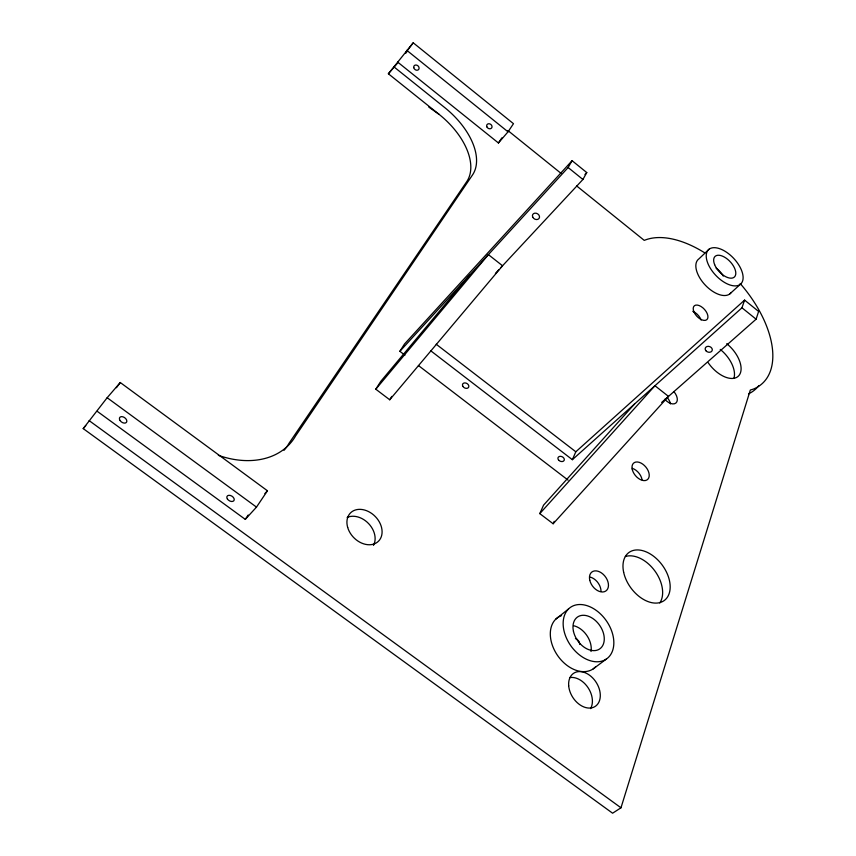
<?xml version="1.0" encoding="UTF-8"?>
<svg xmlns="http://www.w3.org/2000/svg" width="856" height="856" viewBox="0 0 856 856"><rect width="100%" height="100%" fill="white"/><g stroke="black" fill="none" stroke-linecap="round" stroke-linejoin="round"><path stroke-width="1.28" d="M97.156 411.265L245.276 519.367L256.49 507.116L267.447 490.777L120.268 382.525L107.161 397.73L83.214 428.61L612.596 813.2L620.975 807.797L750.316 390.036L753.173 389.17A93.529 51.488 47.3 0 0 740.173 283.518M661.667 402.427L756.105 319.192L758.619 311.434L744.592 300.103L575.821 451.786L572.364 459.693L430.675 350.735M572.364 459.693L741.97 307.796L744.592 300.103M634.585 403.968L543.549 505.168L539.794 513.621L553.147 523.754L554.196 521.325M500.76 267.682L582.915 179.471L586.767 172.559L572.086 160.693L404.492 344.026L399.87 351.302L404.909 355.165M399.87 351.302L568.127 167.53L572.086 160.693M469.762 274.969L380.738 381.412L375.795 389.202L389.726 399.773L391.802 396.414M397.719 62.135L498.438 142.973L508.025 131.824L513.482 123.692L413.213 42.8L388.378 73.777L439.203 114.447A63.087 36.733 39 0 1 466.702 181.697L289.114 443.162A80.924 60.476 35.7 0 1 284.021 450.32M245.276 519.367L248.208 515.012M498.438 142.973L501.873 137.859M116.427 387.715L120.268 382.525M405.712 52.623L413.213 42.8M405.765 53.115L407.285 51.125M375.795 389.202L488.391 254.617L502.547 265.767L389.726 399.773M405.744 52.805L407.285 51.018M83.214 428.61L85.771 425.646M388.378 73.777L398.511 62.007M539.794 513.621L654.947 385.724L668.504 396.403L553.147 523.754M264.868 493.602L267.447 490.777M584.958 174.506L586.767 172.559M495.399 273.449L498.973 269.608M709.239 249.075L698.924 258.865A23.39 12.444 46.8 0 0 705.472 285.326A23.39 12.444 46.8 0 0 731.131 292.506M729.793 293.929L740.333 284.32A23.529 12.348 46.8 0 0 725.267 251.407A23.529 12.348 46.8 0 0 708.394 264.632A23.529 12.348 46.8 0 0 740.333 284.32M555.769 619.145L568.534 608.958M593.187 668.889L606.358 659.056A31.469 21.721 55 0 0 595.145 609.643A31.469 21.721 55 0 0 563.986 630.733A31.469 21.721 55 0 0 606.358 659.056M575.425 638.597L577.105 639.261L579.105 641.625L579.822 644.472M428.813 107.096L439.203 114.447M89.12 420.606L620.975 807.797M107.161 397.73L256.49 507.116M418.413 365.512L568.084 480.13M436.218 344.24L575.821 451.786M393.76 66.725L444.756 107.61A63.344 36.594 39.1 0 1 472.512 174.956L295.598 435.929A81.352 60.391 35.9 0 1 218.334 455.296M568.127 167.53L582.915 179.471M741.97 307.796L756.105 319.192M507.95 130.583L561.012 173.329M576.623 185.902L644.258 240.386A93.529 51.488 47.3 0 1 704.798 252.884M406.75 50.29L508.025 131.824M595.797 666.653A31.212 21.796 55.3 0 1 557.235 655A31.212 21.796 55.3 0 1 561.557 615.592M673.843 391.545A10.079 5.949 48.7 0 1 675.919 403.015A10.079 5.949 48.7 0 1 664.77 399.238M726.733 343.695A24.664 13.717 48.5 0 1 738.525 375.987A24.664 13.717 48.5 0 1 708.158 362.666M590.233 577.115A11.738 7.961 53.3 0 1 600.998 591.261M632.22 468.318A10.721 6.752 50.3 0 1 642.064 479.767M667.145 397.452A10.037 5.971 48.7 0 1 670.462 403.914M692.793 311.359A9.309 5.157 47.4 0 1 701.107 320.058M720.249 349.419A24.567 13.771 48.6 0 1 733.913 378.256M625.362 556.518A29.66 19.442 53.7 0 1 654.69 570.706A29.66 19.442 53.7 0 1 659.783 602.988M347.161 517.431A19.784 15.076 45.7 0 1 368.722 523.712A19.784 15.076 45.7 0 1 373.441 545.4M569.914 677.567A19.677 13.931 57.5 0 1 588.061 687.689A19.677 13.931 57.5 0 1 590.576 708.629M758.801 385.692A93.165 51.713 47.4 0 1 748.593 393.856M716.162 268.142A14.028 7.469 46.8 0 1 723.277 276.081M573.734 625.747A19.271 13.461 55.3 0 1 591.015 651.491M462.764 386.184A3.392 2.515 28.7 0 0 468.307 387.693A3.392 2.515 28.7 0 0 465.867 383.039A3.392 2.515 28.7 0 0 462.764 386.184M558.615 460.079A3.349 2.45 24.5 0 0 564.115 460.442A3.349 2.45 24.5 0 0 560.616 456.334A3.349 2.45 24.5 0 0 558.615 460.079M413.769 67.667A2.91 2.375 40.8 0 0 418.21 69.882A2.91 2.375 40.8 0 0 417.225 65.345A2.91 2.375 40.8 0 0 413.769 67.667M486.914 126.923A2.857 2.354 35.7 0 0 491.569 128.058A2.857 2.354 35.7 0 0 489.557 123.82A2.857 2.354 35.7 0 0 486.914 126.923M120.033 420.489A4.152 2.686 35.4 0 0 126.474 422.318A4.152 2.686 35.4 0 0 122.868 416.797A4.152 2.686 35.4 0 0 120.033 420.489M227.364 498.93A4.055 2.643 32.1 0 0 233.784 500.792A4.055 2.643 32.1 0 0 230.435 495.485A4.055 2.643 32.1 0 0 227.364 498.93M589.763 580.186A11.791 7.95 53.2 0 0 605.631 591.132A11.791 7.95 53.2 0 0 601.5 572.942A11.791 7.95 53.2 0 0 589.763 580.186M632.327 469.719A10.764 6.73 50.2 0 0 646.794 480.045A10.764 6.73 50.2 0 0 642.717 464.113A10.764 6.73 50.2 0 0 632.327 469.719M694.002 312.001A9.341 5.136 47.3 0 0 706.746 319.737A9.341 5.136 47.3 0 0 700.978 306.459A9.341 5.136 47.3 0 0 694.002 312.001M623.639 572.215A29.8 19.388 53.5 0 0 662.844 601.404A29.8 19.388 53.5 0 0 653.224 555.951A29.8 19.388 53.5 0 0 623.639 572.215M347.675 527.403A19.891 15.055 45.7 0 0 377.336 542.212A19.891 15.055 45.7 0 0 368.508 511.556A19.891 15.055 45.7 0 0 347.675 527.403M568.684 685.774A19.774 13.91 57.3 0 0 593.625 707.259A19.774 13.91 57.3 0 0 591.089 676.433A19.774 13.91 57.3 0 0 568.684 685.774M714.632 264.643A14.124 7.404 46.8 0 0 733.71 277.526A14.124 7.404 46.8 0 0 725.856 257.977A14.124 7.404 46.8 0 0 714.632 264.643M573.467 631.364A19.442 13.418 55 0 0 599.585 649.009A19.442 13.418 55 0 0 592.823 618.503A19.442 13.418 55 0 0 573.467 631.364M532.732 217.124A3.724 3.017 30.4 0 0 538.863 218.665A3.724 3.017 30.4 0 0 536.305 213.262A3.724 3.017 30.4 0 0 532.732 217.124M705.836 350.671A3.659 2.889 19.9 0 0 711.999 350.928A3.659 2.889 19.9 0 0 708.372 346.327A3.659 2.889 19.9 0 0 705.836 350.671"/></g></svg>
